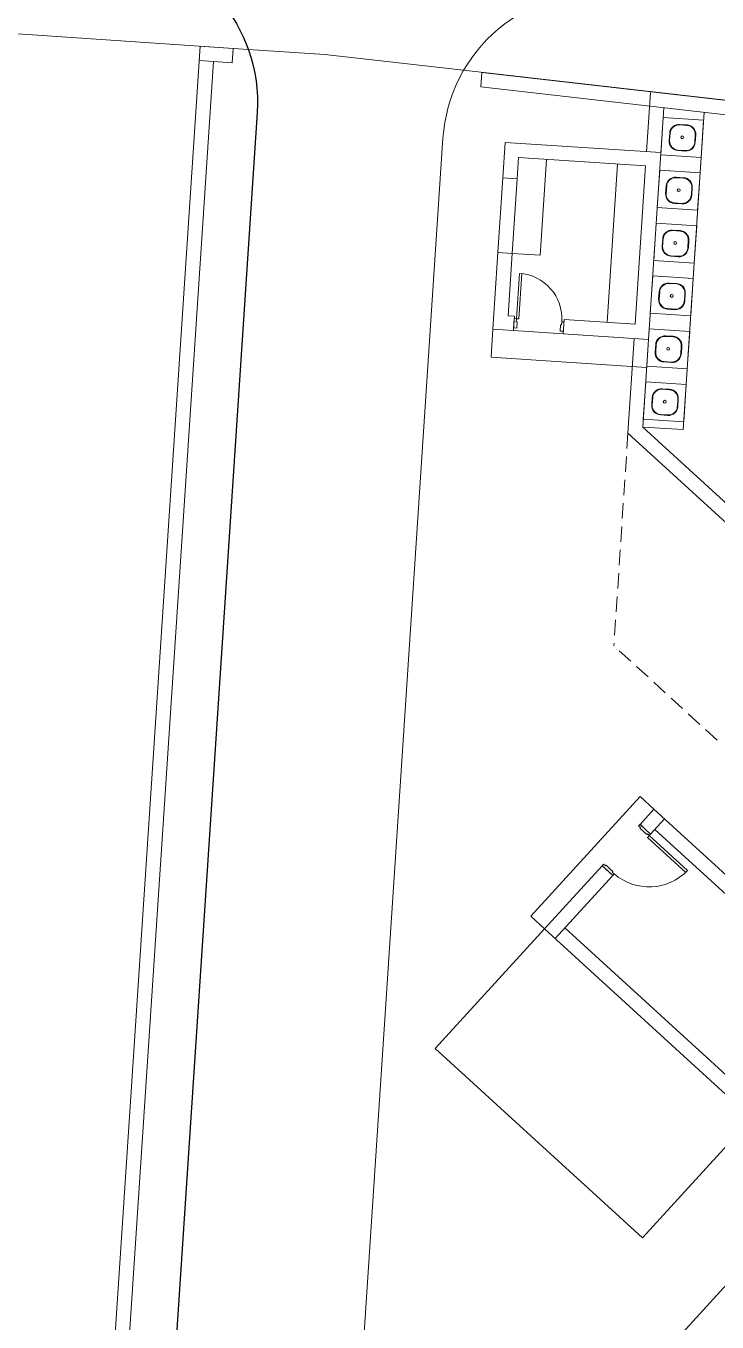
# Model space of a CAD drawing. Header units: metres. Extents: x 750 to 3116, y -341 to 1465.
# Drawn here: x 1546.41 to 1557.49, y 756.46 to 777.24 of the extents above; entities that cross this region are included whole.
import ezdxf

# ---------------------------------------------------------------- set-up
doc = ezdxf.new("R2010")
doc.units = ezdxf.units.M
doc.linetypes.add('DASHED2', pattern=[0.375, 0.25, -0.125])
for name, color, linetype, lineweight in [('A-Door', 254, 'Continuous', 5), ('Bathroom Door', 252, 'Continuous', 5), ('Bathroom fur', 252, 'Continuous', 5), ('Footpath', 32, 'Continuous', 18), ('Furniture', 44, 'Continuous', 5), ('Hidden line', 251, 'Continuous', 5), ('Levels', 252, 'Continuous', 5), ('Main Road', 8, 'Continuous', 25), ('Vehicular Road', 253, 'Continuous', 20), ('Wall ext', 20, 'Continuous', 18)]:
    doc.layers.add(name, color=color, linetype=linetype, lineweight=lineweight)

# ---------------------------------------------------------------- blocks, each defined once
blk = doc.blocks.new('Door1')
at = {"layer": 'Bathroom Door'}
for p, q in [((1900.586, 444.886), (1899.856, 444.886)), ((1900.586, 444.846), (1899.857, 444.846))]:
    blk.add_line(p, q, dxfattribs=at)
for points in [[(1900.736, 444.921), (1900.586, 444.921), (1900.586, 444.886), (1900.636, 444.886), (1900.636, 444.871), (1900.736, 444.871), (1900.736, 444.921)], [(1900.586, 444.886), (1900.586, 444.846)], [(1900.736, 444.121), (1900.586, 444.121), (1900.586, 444.156), (1900.636, 444.156), (1900.636, 444.171), (1900.736, 444.171), (1900.736, 444.121)]]:
    blk.add_lwpolyline(points, dxfattribs=at)
blk.add_arc((1900.586, 444.886), 0.73, 180, 270, dxfattribs=at)
blk = doc.blocks.new('p wc')
at = {"layer": 'Bathroom fur', "ltscale": 0.35}
for p, q in [((29939889, 12241290), (29939956, 12241886)), ((29940602, 12241813), (29939956, 12241886)), ((29940534, 12241217), (29940602, 12241813)), ((29940534, 12241217), (29939889, 12241290))]:
    blk.add_line(p, q, dxfattribs=at)
at = {"layer": 'Bathroom fur'}
for p, q in [((29940048, 12241629), (29940034, 12241510)), ((29940056, 12241628), (29940042, 12241509)), ((29940332, 12241740), (29940213, 12241753)), ((29940333, 12241748), (29940214, 12241761)), ((29940444, 12241463), (29940457, 12241583)), ((29940452, 12241462), (29940465, 12241582)), ((29940166, 12241344), (29940286, 12241330)), ((29940167, 12241352), (29940287, 12241338))]:
    blk.add_line(p, q, dxfattribs=at)
blk.add_circle((29940245, 12241552), 22.5, dxfattribs=at)
for centre, radius, start, end in [((29940197, 12241612), 150, 83.5429, 173.5429), ((29940197, 12241612), 142, 83.5429, 173.5429), ((29940316, 12241599), 142, 353.5429, 83.5429), ((29940316, 12241599), 150, 353.5429, 83.5429), ((29940183, 12241493), 150, 173.5429, 263.5429), ((29940183, 12241493), 142, 173.5429, 263.5429), ((29940302, 12241479), 150, 263.5429, 353.5429), ((29940302, 12241479), 142, 263.5429, 353.5429)]:
    blk.add_arc(centre, radius, start, end, dxfattribs=at)
blk = doc.blocks.new('Door 900')
at = {"layer": 'A-Door'}
for points in [[(29934124, 12198491), (29934164, 12198491), (29934164, 12198476), (29934239, 12198476), (29934314, 12198476), (29934314, 12198491), (29934354, 12198491), (29934354, 12198524), (29934239, 12198524), (29934124, 12198524)], [(29934164, 12197672), (29934314, 12197672), (29934314, 12197658), (29934354, 12197658), (29934354, 12197624), (29934239, 12197624), (29934124, 12197624), (29934124, 12197658), (29934164, 12197658)]]:
    blk.add_lwpolyline(points, close=True, dxfattribs=at)
blk.add_lwpolyline([(29935187, 12197658), (29934354, 12197658), (29934354, 12197698), (29935185, 12197698)], dxfattribs=at)
blk.add_arc((29934327, 12197631), 860, 1.7769, 88.2024, dxfattribs=at)

msp = doc.modelspace()

# ---------------------------------------------------------------- linework, layer by layer
at = {"layer": 'Footpath'}
for points in [[(902.066, 877.427), (918.789, 872.866), (938.099, 868.964), (960.172, 863.354), (975.037, 859.741), (1001.013, 852.89), (1021.854, 847.813), (1062.192, 838.211), (1088.304, 831.789), (1128.636, 819.679), (1179.002, 807.524), (1215.448, 801.077), (1243.364, 797.152), (1272.718, 792.353), (1293.96, 789.239), (1311.976, 786.422), (1342.077, 784.305), (1357.656, 784.347), (1376.699, 785.261), (1389.658, 785.976), (1408.726, 784.534), (1428.621, 784.823), (1439.358, 784.244), (1549.972, 776.864)], [(1553.424, 776.528), (1598.157, 771.416)]]:
    msp.add_lwpolyline(points, dxfattribs=at)
at = {"layer": 'Furniture'}
for p, q in [((1554.754, 775.098), (1554.653, 773.562)), ((1554.653, 773.562), (1554.204, 773.591))]:
    msp.add_line(p, q, dxfattribs=at)
at = {"layer": 'Furniture', "lineweight": 20}
msp.add_line((1555.724, 772.489), (1555.892, 775.023), dxfattribs=at)
at = {"layer": 'Furniture'}
for p in [(1557.223, 775.008), (1557.167, 774.16), (1557.112, 773.313), (1557.056, 772.465)]:
    msp.add_point(p, dxfattribs=at)
at = {"layer": 'Hidden line', "linetype": 'DASHED2'}
for p in [(1556.058, 770.713), (1557.487, 765.79)]:
    msp.add_line(p, (1555.833, 767.302), dxfattribs=at)
at = {"layer": 'Hidden line'}
msp.add_lwpolyline([(1549.972, 776.864), (1551.197, 776.782), (1553.424, 776.528)], dxfattribs=at)
at = {"layer": 'Levels'}
for p, q in [((1556.944, 770.77), (1557.279, 775.856)), ((1554.053, 774.804), (1553.974, 773.607)), ((1554.283, 774.789), (1554.204, 773.591)), ((1553.863, 771.93), (1553.893, 772.379)), ((1555.021, 772.305), (1554.222, 772.357)), ((1556.358, 771.765), (1553.863, 771.93)), ((1556.295, 770.809), (1556.944, 770.77)), ((1554.5, 762.966), (1556.253, 764.885)), ((1556.253, 764.885), (1556.475, 764.683)), ((1554.5, 762.966), (1554.721, 762.764)), ((1552.967, 760.844), (1554.721, 762.764)), ((1552.967, 760.844), (1556.29, 757.809)), ((1556.29, 757.809), (1558.043, 759.728))]:
    msp.add_line(p, q, dxfattribs=at)
at = {"layer": 'Main Road'}
msp.add_lwpolyline([(1547.786, 778.513, -0.414009), (1550.114, 775.854), (1548.248, 747.594), (1549.097, 726.411), (1548.865, 718.173, 0.404452), (1554.023, 712.529), (1577.549, 711.076), (1623.99, 710.185), (1693.189, 701.468, -0.393917), (1694.499, 699.897), (1691.278, 641.93)], format="xyb", dxfattribs=at)
at = {"layer": 'Vehicular Road', "lineweight": 20}
msp.add_lwpolyline([(1557.761, 757.196), (1555.279, 754.479, -0.709085), (1551.807, 755.96), (1553.093, 775.439, -0.428302), (1555.871, 777.758), (1618.991, 770.544), (1682.293, 761.703, -0.390874), (1683.583, 760.13), (1683.205, 753.669, 0.188493), (1683.542, 752.63), (1684.624, 751.31, -0.373088), (1684.57, 749.346), (1649.471, 711.027)], format="xyb", dxfattribs=at)
at = {"layer": 'Wall ext'}
for p, q in [((1549.715, 776.649), (1549.731, 776.88)), ((1549.416, 776.669), (1549.186, 776.684)), ((1553.698, 776.265), (1553.714, 776.494)), ((1556.252, 764.439), (1556.475, 764.683)), ((1556.475, 764.683), (1559.797, 761.648)), ((1556.422, 764.284), (1556.645, 764.528)), ((1556.252, 764.439), (1556.422, 764.284)), ((1556.49, 764.358), (1559.472, 761.633)), ((1554.721, 762.764), (1555.645, 763.775)), ((1555.645, 763.775), (1555.815, 763.62)), ((1554.891, 762.609), (1555.815, 763.62)), ((1554.721, 762.764), (1558.043, 759.728)), ((1555.046, 762.778), (1558.029, 760.053))]:
    msp.add_line(p, q, dxfattribs=at)
at = {"layer": 'Wall ext', "lineweight": 20}
for p, q in [((1554.305, 775.128), (1554.283, 774.789)), ((1556.341, 774.994), (1554.305, 775.128)), ((1556.173, 772.459), (1556.341, 774.994)), ((1554.053, 774.804), (1554.283, 774.789)), ((1553.974, 773.607), (1554.204, 773.591)), ((1554.204, 773.591), (1554.138, 772.594)), ((1554.138, 772.594), (1554.237, 772.587)), ((1554.237, 772.587), (1554.222, 772.357)), ((1555.036, 772.534), (1555.021, 772.305)), ((1555.036, 772.534), (1556.173, 772.459))]:
    msp.add_line(p, q, dxfattribs=at)
for points in [[(1693.558, 700.984), (1693.528, 700.438), (1623.919, 709.206), (1577.509, 710.096), (1547.708, 711.937), (1548.117, 726.405), (1547.267, 747.607), (1549.202, 776.914), (1549.731, 776.879)], [(1693.328, 700.996), (1693.312, 700.697), (1623.935, 709.436), (1577.518, 710.326), (1547.944, 712.153), (1548.347, 726.407), (1547.497, 747.604), (1549.416, 776.669), (1549.715, 776.649)], [(1553.714, 776.494), (1561.802, 775.57)], [(1553.698, 776.265), (1561.702, 775.35)], [(1556.356, 775.223), (1556.419, 776.174)], [(1555.021, 772.305), (1556.388, 772.215), (1556.633, 775.929)], [(1556.585, 775.208), (1554.091, 775.373), (1554.053, 774.804)], [(1553.974, 773.607), (1553.893, 772.379), (1554.222, 772.357)]]:
    msp.add_lwpolyline(points, dxfattribs=at)
at = {"layer": 'Wall ext'}
for points in [[(1558.55, 768.437), (1556.058, 770.713), (1556.158, 772.23)], [(1558.705, 768.606), (1556.295, 770.809), (1556.388, 772.215)]]:
    msp.add_lwpolyline(points, dxfattribs=at)

# ---------------------------------------------------------------- block references
at = {"layer": 'A-Door', "xscale": -0.0009999999999999998, "yscale": 0.001, "zscale": 0.001, "rotation": 137.582148417707}
msp.add_blockref('Door 900', (-12314.779, 29960.815), dxfattribs=at)
at = {"layer": 'Bathroom Door', "xscale": -1, "rotation": 86.22269164693839}
msp.add_blockref('Door1', (2123.397, 2639.693), dxfattribs=at)
at = {"layer": 'Bathroom fur', "xscale": 0.001, "yscale": 0.001, "zscale": 0.001, "rotation": 2.679782134320338}
for p in [(-27778.235, -12852.537), (-27778.291, -12853.384), (-27778.347, -12854.232), (-27778.403, -12855.08), (-27778.459, -12855.927), (-27778.515, -12856.775)]:
    msp.add_blockref('p wc', p, dxfattribs=at)

doc.saveas('drawing.dxf')
